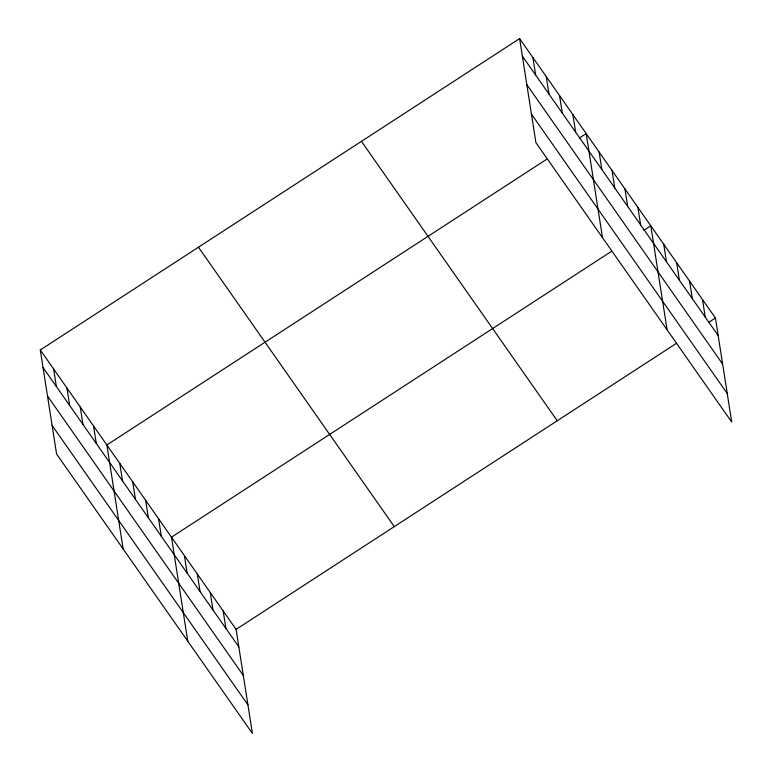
<?xml version="1.0" encoding="UTF-8"?>
<svg xmlns="http://www.w3.org/2000/svg" width="772" height="772" viewBox="0 0 772 772"><rect width="100%" height="100%" fill="white"/><g stroke="black" fill="none" stroke-linecap="round" stroke-linejoin="round"><path stroke-width="1.16" d="M40.289 349.967L236.097 629.383L252.386 733.4L56.578 453.994L40.289 349.967L519.614 38.6L715.422 318.006L731.711 422.033L535.903 142.617L519.614 38.6M546.644 159.283L106.864 444.971L123.153 548.988M579.27 138.091L586.189 133.595L602.478 237.622M611.26 251.489L171.48 537.177L187.77 641.194M643.887 230.297L650.806 225.8L667.095 329.827M236.097 629.383L675.876 343.694M708.503 322.503L715.422 318.006M522.364 56.124L718.163 335.54M526.832 84.669L722.631 364.085M531.435 114.082L727.234 393.488M361.441 141.353L557.239 420.759M198.472 247.214L394.27 526.629M43.039 367.501L238.838 646.907M47.507 396.036L243.305 675.452M52.11 425.449L247.918 704.855M702.491 299.565L705.241 317.099M689.57 281.124L692.32 298.658M676.648 262.683L679.399 280.217M663.727 244.241L666.468 261.776M637.884 207.359L640.625 224.893M624.953 188.918L627.704 206.452M612.032 170.477L614.782 188.011M599.111 152.036L601.861 169.57M572.872 114.603L575.622 132.128M559.555 95.603L562.306 113.127M546.248 76.602L548.988 94.126M532.931 57.601L535.672 75.125M223.176 610.942L225.916 628.466M210.245 592.5L212.995 610.025M197.323 574.059L200.073 591.584M184.402 555.618L187.152 573.142M158.559 518.736L161.3 536.26M145.638 500.295L148.378 517.819M132.707 481.853L135.457 499.378M119.785 463.412L122.536 480.937M93.547 425.97L96.297 443.495M80.24 406.969L82.98 424.494M66.923 387.969L69.663 405.493M53.606 368.968L56.356 386.502"/></g></svg>
